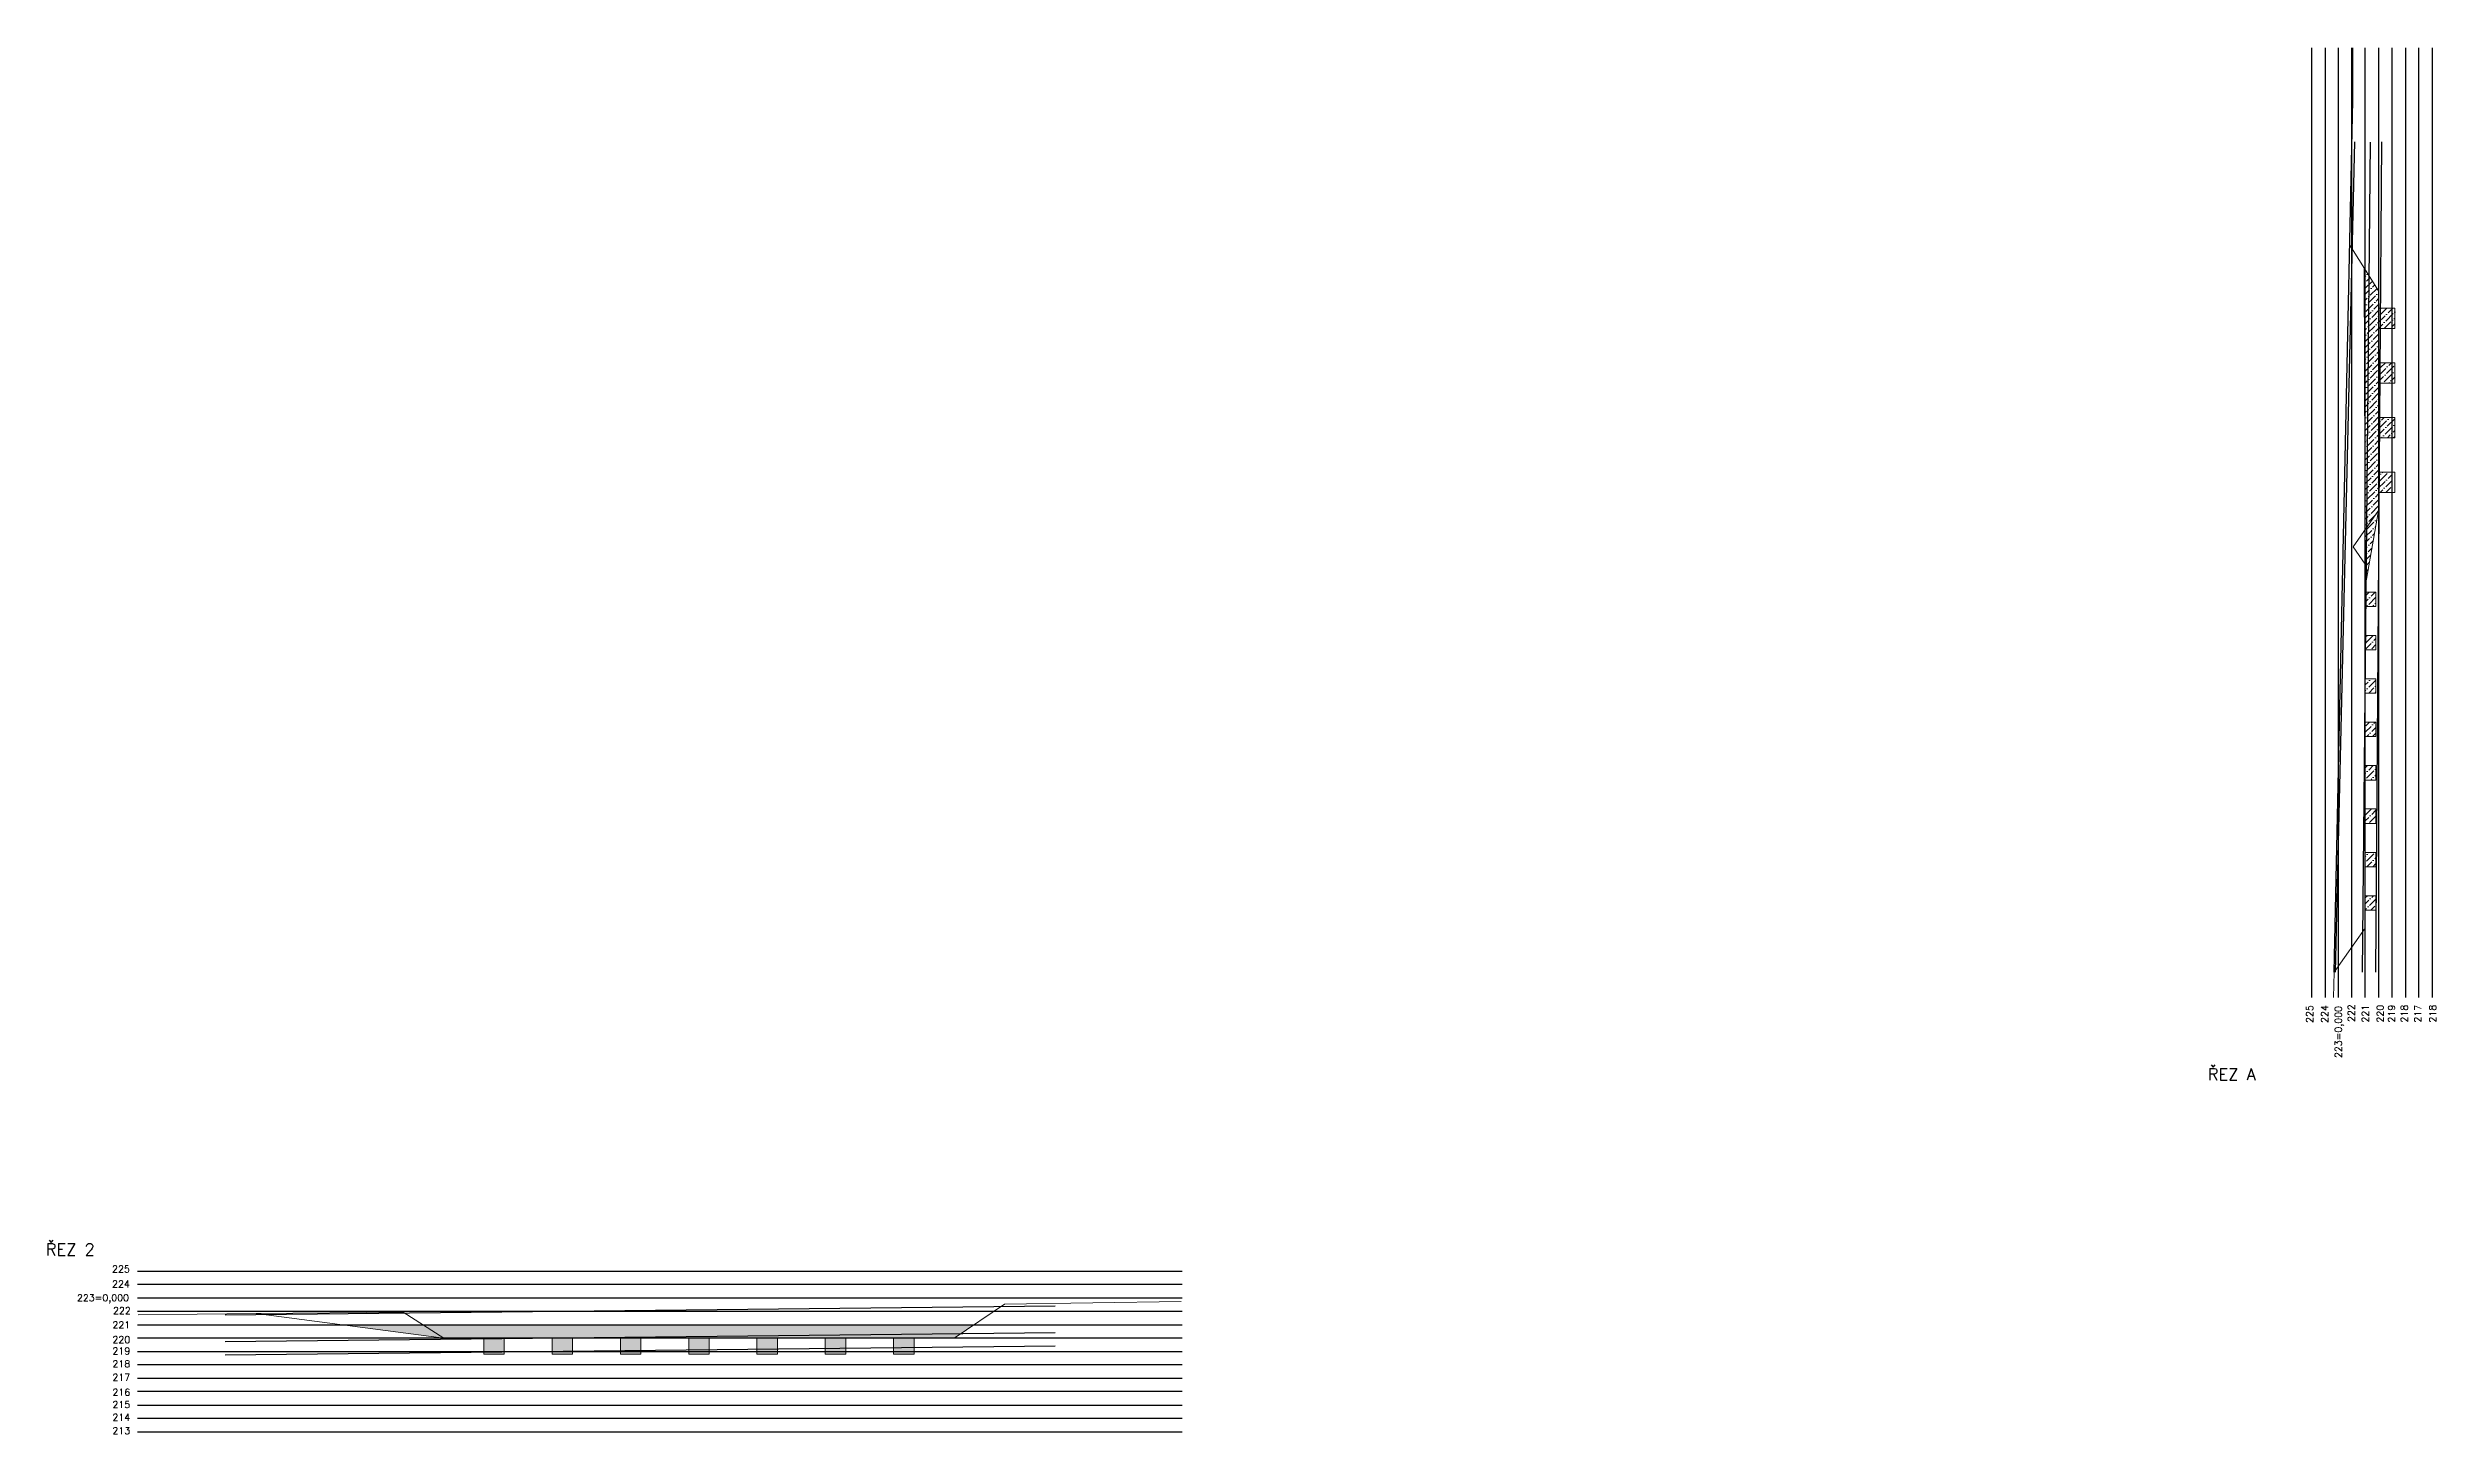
# Model space of a CAD drawing. Header units: millimetres. Extents: x -3518363 to 3223740, y -1530229 to 774657.
# Drawn here: x 269362 to 447701, y 671124 to 774657 of the extents above; entities that cross this region are included whole.
import ezdxf

# ---------------------------------------------------------------- set-up
doc = ezdxf.new("R2010")
doc.units = ezdxf.units.MM
doc.header["$LTSCALE"] = 15
doc.header["$MEASUREMENT"] = 0
doc.linetypes.add('ACAD_ISO10W100', pattern=[18, 12, -3, 0, -3])
doc.layers.get('DEFPOINTS').update_dxf_attribs({"linetype": 'CONTINUOUS'})
doc.layers.add('HRANICE ZEMINY', color=200, linetype='CONTINUOUS')
doc.layers.add('ŘEZ bílá', color=251, linetype='ACAD_ISO10W100')
for name, color, linetype, lineweight in [('HS', 90, 'ACAD_ISO10W100', 15), ('texty', 255, 'CONTINUOUS', 15), ('ŘEZ', 11, 'ACAD_ISO10W100', 15)]:
    doc.layers.add(name, color=color, linetype=linetype, lineweight=lineweight)
doc.styles.add('romans', font='romans.shx')
pattern_1 = [(315, (-7518.8, 967486.6), (607.66989, -165.72815), [781.25, -156.25, 0, -156.25])]

msp = doc.modelspace()

# ---------------------------------------------------------------- hatches: boundary and pattern name
at = {"layer": 'HS', "linetype": 'ByBlock', "extrusion": (1.93959e-16, -3.39308e-16, -1)}
h = msp.add_hatch(dxfattribs=at)
h.set_pattern_fill('ANSI36', color=256, scale=2500)
h.set_pattern_definition(pattern_1)
h.paths.add_polyline_path([(-442401.185, 738663.057), (-442401.185, 758077.904), (-443401.185, 756496.607), (-443401.185, 740096.607)])
h.paths.add_polyline_path([(-442401.185, 734396.607), (-442401.185, 738663.057), (-443401.185, 740096.607)])
h.paths.add_polyline_path([(-443401.185, 741446.607), (-443401.185, 742976.607), (-444401.185, 742976.607), (-444401.185, 741446.607)])
h.paths.add_polyline_path([(-443401.185, 745526.607), (-443401.185, 747056.607), (-444401.185, 747056.607), (-444401.185, 745526.607)])
h.paths.add_polyline_path([(-443401.185, 749606.607), (-443401.185, 751136.607), (-444401.185, 751136.607), (-444401.185, 749606.607)])
h.paths.add_polyline_path([(-443401.185, 753686.607), (-443401.185, 755216.607), (-444401.185, 755216.607), (-444401.185, 753686.607)])
h.paths.add_polyline_path([(-444401.185, 753686.607), (-444401.185, 755216.607), (-444601.185, 755216.607), (-444601.185, 753686.607)])
h.paths.add_polyline_path([(-444401.185, 749606.607), (-444401.185, 751136.607), (-444601.185, 751136.607), (-444601.185, 749606.607)])
h.paths.add_polyline_path([(-444401.185, 745526.607), (-444401.185, 747056.607), (-444601.185, 747056.607), (-444601.185, 745526.607)])
h = msp.add_hatch(dxfattribs=at)
h.set_pattern_fill('ANSI36', color=256, scale=2500)
h.set_pattern_definition(pattern_1)
h.paths.add_polyline_path([(-442401.185, 732936.607), (-442401.185, 734016.607), (-443201.185, 734016.607), (-443201.185, 732936.607)])
h.paths.add_polyline_path([(-442401.185, 729696.607), (-442401.185, 730776.607), (-443201.185, 730776.607), (-443201.185, 729696.607)])
h.paths.add_polyline_path([(-442401.185, 726456.607), (-442401.185, 727536.607), (-443201.185, 727536.607), (-443201.185, 726456.607)])
h.paths.add_polyline_path([(-442401.185, 723216.607), (-442401.185, 724296.607), (-443201.185, 724296.607), (-443201.185, 723216.607)])
h.paths.add_polyline_path([(-442401.185, 719976.607), (-442401.185, 721056.607), (-443201.185, 721056.607), (-443201.185, 719976.607)])
h.paths.add_polyline_path([(-442401.185, 716736.607), (-442401.185, 717816.607), (-443201.185, 717816.607), (-443201.185, 716736.607)])
h.paths.add_polyline_path([(-442401.185, 713496.607), (-442401.185, 714576.607), (-443201.185, 714576.607), (-443201.185, 713496.607)])
h.paths.add_polyline_path([(-442401.185, 710256.607), (-442401.185, 711336.607), (-443201.185, 711336.607), (-443201.185, 710256.607)])
h = msp.add_hatch(dxfattribs=at)
h.set_pattern_fill('ANSI36', color=256, scale=2500)
h.set_pattern_definition([(315, (17781.2, 967486.6), (607.6699, -165.72815), [781.25, -156.25, 0, -156.25])])
h.paths.add_polyline_path([(-298931.185, 678304.416), (-297365.943, 679304.416), (-338516.279, 679304.416), (-337031.185, 678304.416)])
h.paths.add_polyline_path([(-291290.061, 679304.416), (-297365.943, 679304.416), (-298931.185, 678304.416)])
h.paths.add_polyline_path([(-301916.185, 677304.416), (-301916.185, 678304.416), (-303446.185, 678304.416), (-303446.185, 677304.416)])
h.paths.add_polyline_path([(-307016.185, 677304.416), (-307016.185, 678304.416), (-308546.185, 678304.416), (-308546.185, 677304.416)])
h.paths.add_polyline_path([(-312116.185, 677304.416), (-312116.185, 678304.416), (-313646.185, 678304.416), (-313646.185, 677304.416)])
h.paths.add_polyline_path([(-317216.185, 677304.416), (-317216.185, 678304.416), (-318746.185, 678304.416), (-318746.185, 677304.416)])
h.paths.add_polyline_path([(-322316.185, 677304.416), (-322316.185, 678304.416), (-323846.185, 678304.416), (-323846.185, 677304.416)])
h.paths.add_polyline_path([(-327416.185, 677304.416), (-327416.185, 678304.416), (-328946.185, 678304.416), (-328946.185, 677304.416)])
h.paths.add_polyline_path([(-332516.185, 677304.416), (-332516.185, 678304.416), (-334046.185, 678304.416), (-334046.185, 677304.416)])
h.paths.add_polyline_path([(-332516.185, 677104.416), (-332516.185, 677304.416), (-334046.185, 677304.416), (-334046.185, 677104.416)])
h.paths.add_polyline_path([(-327416.185, 677104.416), (-327416.185, 677304.416), (-328946.185, 677304.416), (-328946.185, 677104.416)])
h.paths.add_polyline_path([(-322316.185, 677104.416), (-322316.185, 677304.416), (-323846.185, 677304.416), (-323846.185, 677104.416)])
h.paths.add_polyline_path([(-317216.185, 677104.416), (-317216.185, 677304.416), (-318746.185, 677304.416), (-318746.185, 677104.416)])
h.paths.add_polyline_path([(-312116.185, 677104.416), (-312116.185, 677304.416), (-313646.185, 677304.416), (-313646.185, 677104.416)])
h.paths.add_polyline_path([(-307016.185, 677104.416), (-307016.185, 677304.416), (-308546.185, 677304.416), (-308546.185, 677104.416)])
h.paths.add_polyline_path([(-301916.185, 677104.416), (-301916.185, 677304.416), (-303446.185, 677304.416), (-303446.185, 677104.416)])

# ---------------------------------------------------------------- linework, layer by layer
at = {"layer": 'DEFPOINTS', "linetype": 'ByBlock', "extrusion": (1.93959e-16, -3.39308e-16, -1)}
msp.add_line((440071.057, 705636.458), (441472.095, 770718.045), dxfattribs=at)
at = {"layer": 'HRANICE ZEMINY', "linetype": 'ByBlock', "extrusion": (1.93959e-16, -3.39308e-16, -1)}
for p, q in [((440191.185, 705636.458), (441631.185, 767626.458)), ((442191.185, 705636.458), (442781.185, 767606.607)), ((443191.185, 705636.458), (443641.185, 767626.458)), ((282601.185, 680046.607), (344591.185, 680716.607)), ((282601.185, 678046.607), (344591.185, 678716.607)), ((282601.185, 677046.607), (344591.185, 677716.607))]:
    msp.add_line(p, q, dxfattribs=at)
at = {"layer": 'HS', "linetype": 'ByBlock', "extrusion": (1.93959e-16, -3.39308e-16, -1)}
for p, q in [((442401.185, 736096.607), (442320.357, 758205.717)), ((291290.061, 679304.416), (338516.279, 679304.416))]:
    msp.add_line(p, q, dxfattribs=at)
at = {"layer": 'ŘEZ', "linetype": 'ByBlock', "extrusion": (1.93959e-16, -3.39308e-16, -1)}
for p, q in [((441472.095, 770718.045), (441472.095, 774656.607)), ((443401.185, 756496.607), (441239.529, 759914.827)), ((443401.185, 756496.607), (443401.185, 740096.607)), ((443401.185, 755216.607), (444601.185, 755216.607)), ((444601.185, 755216.607), (444601.185, 753686.607)), ((444601.185, 753686.607), (443401.185, 753686.607)), ((443401.185, 751136.607), (444601.185, 751136.607)), ((444601.185, 751136.607), (444601.185, 749606.607)), ((444601.185, 749606.607), (443401.185, 749606.607)), ((443401.185, 747056.607), (444601.185, 747056.607)), ((444601.185, 745526.607), (443401.185, 745526.607)), ((444601.185, 747056.607), (444601.185, 745526.607)), ((443401.185, 742976.607), (444601.185, 742976.607)), ((444601.185, 742976.607), (444601.185, 741446.607)), ((444601.185, 741446.607), (443401.185, 741446.607)), ((443401.185, 740096.607), (441510.308, 737385.939)), ((442401.185, 734396.607), (443401.185, 740096.607)), ((442401.185, 736096.607), (441510.308, 737385.939)), ((442401.185, 736096.607), (442401.185, 708907.718)), ((442401.185, 734016.607), (443201.185, 734016.607)), ((443201.185, 734016.607), (443201.185, 732936.607)), ((442401.185, 732936.607), (443201.185, 732936.607)), ((442401.185, 730776.607), (443201.185, 730776.607)), ((442401.185, 729696.607), (443201.185, 729696.607)), ((443201.185, 730776.607), (443201.185, 729696.607)), ((442401.185, 727536.607), (443201.185, 727536.607)), ((443201.185, 726456.607), (442401.185, 726456.607)), ((443201.185, 727536.607), (443201.185, 726456.607)), ((442401.185, 724296.607), (443201.185, 724296.607)), ((443201.185, 724296.607), (443201.185, 723216.607)), ((442401.185, 723216.607), (443201.185, 723216.607)), ((442401.185, 721056.607), (443201.185, 721056.607)), ((443201.185, 721056.607), (443201.185, 719976.607)), ((442401.185, 719976.607), (443201.185, 719976.607)), ((442401.185, 717816.607), (443201.185, 717816.607)), ((443201.185, 717816.607), (443201.185, 716736.607)), ((442401.185, 716736.607), (443201.185, 716736.607)), ((442401.185, 714576.607), (443201.185, 714576.607)), ((442401.185, 713496.607), (443201.185, 713496.607)), ((443201.185, 714576.607), (443201.185, 713496.607)), ((442401.185, 711336.607), (443201.185, 711336.607)), ((442401.185, 710256.607), (443201.185, 710256.607)), ((443201.185, 711336.607), (443201.185, 710256.607)), ((440071.057, 705636.458), (442401.185, 708907.718)), ((440030.373, 703746.607), (440071.057, 705636.458)), ((284931.185, 680136.607), (276098.994, 680036.607)), ((295891.185, 680246.607), (284931.185, 680136.607)), ((284931.185, 680136.607), (298931.185, 678304.416)), ((295891.185, 680246.607), (298931.185, 678304.416)), ((340791.728, 680836.607), (337031.185, 678304.416)), ((340791.728, 680836.607), (353998.994, 681046.607)), ((298931.185, 678304.416), (337031.185, 678304.416)), ((301916.185, 678304.416), (301916.185, 677104.416)), ((303446.185, 678304.416), (303446.185, 677104.416)), ((307016.185, 678304.416), (307016.185, 677104.416)), ((307016.185, 678304.416), (307016.185, 677104.416)), ((308546.185, 678304.416), (308546.185, 677104.416)), ((308546.185, 678304.416), (308546.185, 677104.416)), ((312116.185, 678304.416), (312116.185, 677104.416)), ((312116.185, 678304.416), (312116.185, 677104.416)), ((313646.185, 678304.416), (313646.185, 677104.416)), ((313646.185, 678304.416), (313646.185, 677104.416)), ((317216.185, 678304.416), (317216.185, 677104.416)), ((317216.185, 678304.416), (317216.185, 677104.416)), ((318746.185, 678304.416), (318746.185, 677104.416)), ((318746.185, 678304.416), (318746.185, 677104.416)), ((322316.185, 678304.416), (322316.185, 677104.416)), ((322316.185, 678304.416), (322316.185, 677104.416)), ((323846.185, 678304.416), (323846.185, 677104.416)), ((323846.185, 678304.416), (323846.185, 677104.416)), ((327416.185, 678304.416), (327416.185, 677104.416)), ((327416.185, 678304.416), (327416.185, 677104.416)), ((328946.185, 678304.416), (328946.185, 677104.416)), ((328946.185, 678304.416), (328946.185, 677104.416)), ((332516.185, 678304.416), (332516.185, 677104.416)), ((334046.185, 678304.416), (334046.185, 677104.416)), ((301916.185, 677104.416), (303446.185, 677104.416)), ((307016.185, 677104.416), (308546.185, 677104.416)), ((307016.185, 677104.416), (308546.185, 677104.416)), ((312116.185, 677104.416), (313646.185, 677104.416)), ((312116.185, 677104.416), (313646.185, 677104.416)), ((317216.185, 677104.416), (318746.185, 677104.416)), ((317216.185, 677104.416), (318746.185, 677104.416)), ((322316.185, 677104.416), (323846.185, 677104.416)), ((322316.185, 677104.416), (323846.185, 677104.416)), ((327416.185, 677104.416), (328946.185, 677104.416)), ((327416.185, 677104.416), (328946.185, 677104.416)), ((332516.185, 677104.416), (334046.185, 677104.416))]:
    msp.add_line(p, q, dxfattribs=at)
at = {"layer": 'ŘEZ bílá', "color": 250, "linetype": 'ByBlock', "true_color": 0x1a1a1a, "extrusion": (1.93959e-16, -3.39308e-16, -1)}
for p, q in [((438401.185, 703746.607), (438401.185, 774656.607)), ((439401.185, 774656.607), (439401.185, 703746.607)), ((440401.185, 703746.607), (440401.185, 774656.607)), ((441401.185, 703746.607), (441401.185, 774656.607)), ((442401.185, 703746.607), (442401.185, 774656.607)), ((443401.185, 774656.607), (443401.185, 703746.607)), ((444401.185, 703746.607), (444401.185, 774656.607)), ((445401.185, 774656.607), (445401.185, 703746.607)), ((446401.185, 703746.607), (446401.185, 774656.607)), ((447401.185, 774656.607), (447401.185, 703746.607)), ((276073.307, 683304.416), (354058.994, 683304.416)), ((354058.994, 682304.416), (276073.307, 682304.416)), ((276073.307, 681304.416), (354058.994, 681304.416)), ((276073.307, 680304.416), (354058.994, 680304.416)), ((276073.307, 679304.416), (354058.994, 679304.416)), ((354058.994, 678304.416), (276073.307, 678304.416)), ((276073.307, 677304.416), (354058.994, 677304.416)), ((354058.994, 676304.416), (276073.307, 676304.416)), ((276073.307, 675304.416), (354058.994, 675304.416)), ((354058.994, 674304.416), (276073.307, 674304.416)), ((276073.307, 673304.416), (354058.994, 673304.416)), ((354058.994, 672304.416), (276073.307, 672304.416)), ((276073.307, 671304.416), (354058.994, 671304.416))]:
    msp.add_line(p, q, dxfattribs=at)

# ---------------------------------------------------------------- texts
at = {"layer": 'texty', "ltscale": 20, "extrusion": (1.93959e-16, -3.39308e-16, -1), "style": 'romans', "text_generation_flag": 2}
for s, p in [('225', (-438501.185, 701836.607)), ('224', (-439621.185, 701836.607)), ('223=0,000', (-440651.185, 699216.607)), ('222', (-441611.185, 701906.607)), ('221', (-442671.185, 701866.607)), ('220', (-443771.185, 701866.607)), ('219', (-444621.185, 701866.607)), ('218', (-445581.185, 701866.607)), ('217', (-446581.185, 701866.607)), ('218', (-447701.185, 701866.607))]:
    msp.add_text(s, height=514.897, rotation=270, dxfattribs=at).set_placement(p)
for s, height, p in [('ŘEZ A', 890.0917, (-430641.185, 697556.607)), ('ŘEZ 2', 890.0917, (-269208.994, 684476.607)), ('225', 514.897, (-274163.307, 683204.416)), ('223=0,000', 514.897, (-271543.307, 681054.416)), ('224', 514.897, (-274163.307, 682084.416)), ('221', 514.897, (-274193.307, 679034.416)), ('222', 514.897, (-274233.307, 680094.416)), ('220', 514.897, (-274193.307, 677934.416)), ('219', 514.897, (-274193.307, 677084.416)), ('218', 514.897, (-274193.307, 676124.416)), ('217', 514.897, (-274193.307, 675124.416)), ('216', 514.897, (-274193.307, 674004.416)), ('215', 514.897, (-274193.307, 673084.416)), ('214', 514.897, (-274193.307, 672124.416)), ('213', 514.897, (-274193.307, 671124.416))]:
    msp.add_text(s, height=height, dxfattribs=at).set_placement(p)

doc.saveas('drawing.dxf')
